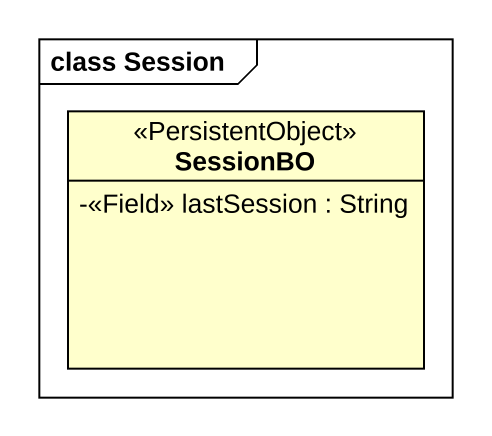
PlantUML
@startuml
mainframe class Session
hide circle
hide empty members
skinparam classAttributeIconSize 0
class SessionBO <<PersistentObject>> {
  -<<Field>> lastSession : String
}
@enduml
